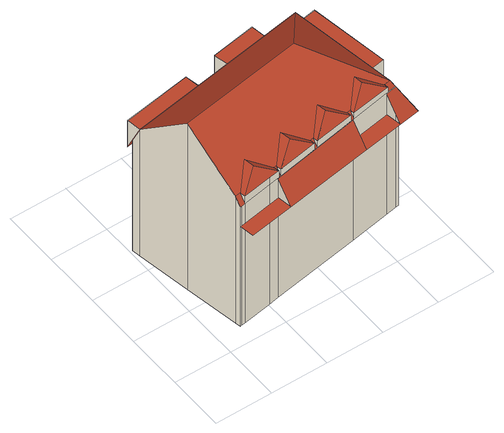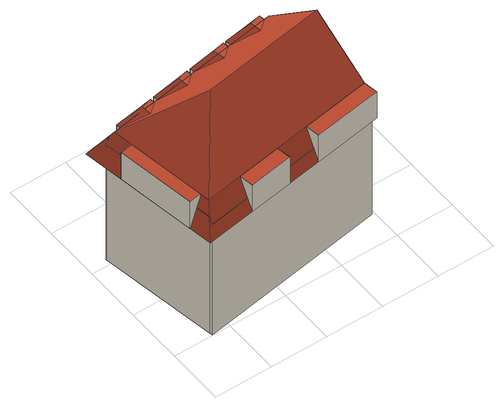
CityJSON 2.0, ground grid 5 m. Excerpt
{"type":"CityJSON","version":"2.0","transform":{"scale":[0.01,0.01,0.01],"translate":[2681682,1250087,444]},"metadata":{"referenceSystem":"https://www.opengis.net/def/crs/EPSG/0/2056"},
"CityObjects":{
"building1":{"type":"Building","attributes":{"class":"BB01","Herkunft":"EE_LB_2007","QualitaetStatus":1,"FileCreationDate":"2012-02-23","Region":2,"GebaeudeStatus":1},"children":["building1-1","building1-2","building1-3","building1-4","building1-5","building1-6","building1-7","building1-8"]},
"building1-1":{"type":"BuildingPart","attributes":{"Geomtype":1},"parents":["building1"],"geometry":[{"type":"MultiSurface","lod":"2","boundaries":[[[0,1,2,3,4,5,6,7,8,9,10,11,12,13,14]],[[3,2,15,16]],[[2,1,17,15]],[[1,0,18,17]],[[0,14,19,18]],[[14,13,20,19]],[[12,21,20,13]],[[11,22,21,12]],[[22,11,10,23]],[[10,9,24,23]],[[9,8,25,24]],[[8,7,26,25]],[[7,6,27,26]],[[6,5,28,27]],[[5,4,29,28]],[[4,3,16,29]],[[16,30,31,32]],[[33,34,30]],[[15,33,30,16]],[[15,17,34,33]],[[18,19,20,21,22,35,36,23,24,37,38,34,17]],[[30,34,38,31]],[[36,37,39,40]],[[41,35,42,43,44]]],"semantics":{"surfaces":[{"type":"GroundSurface"},{"type":"WallSurface"},{"type":"RoofSurface"}],"values":[0,1,1,1,1,1,1,1,1,1,1,1,1,1,1,1,2,2,2,2,2,2,2,2]}}]},
"building1-2":{"type":"BuildingPart","attributes":{"Geomtype":2},"parents":["building1"],"geometry":[{"type":"MultiSurface","lod":"2","boundaries":[[[20,21,45,46]],[[21,47,48,45]],[[47,49,48]],[[50,20,46]],[[46,45,48,51]],[[52,51,48,49]],[[46,51,52,50]]],"semantics":{"surfaces":[{"type":"WallSurface"},{"type":"RoofSurface"}],"values":[0,0,0,0,1,1,1]}}]},
"building1-3":{"type":"BuildingPart","attributes":{"Geomtype":2},"parents":["building1"],"geometry":[{"type":"MultiSurface","lod":"2","boundaries":[[[53,54,55,56]],[[54,57,55]],[[58,53,56]],[[59,56,55]],[[60,59,55,57]],[[56,59,60,58]]],"semantics":{"surfaces":[{"type":"WallSurface"},{"type":"RoofSurface"}],"values":[0,0,0,1,1,1]}}]},
"building1-4":{"type":"BuildingPart","attributes":{"Geomtype":2},"parents":["building1"],"geometry":[{"type":"MultiSurface","lod":"2","boundaries":[[[61,62,63]],[[32,64,63,62]],[[32,16,64]],[[63,64,16,61]]],"semantics":{"surfaces":[{"type":"WallSurface"},{"type":"RoofSurface"}],"values":[0,0,0,1]}}]},
"building1-5":{"type":"BuildingPart","attributes":{"Geomtype":2},"parents":["building1"],"geometry":[{"type":"MultiSurface","lod":"2","boundaries":[[[65,66,67]],[[68,69,67,66]],[[68,70,69]],[[67,69,70,65]]],"semantics":{"surfaces":[{"type":"WallSurface"},{"type":"RoofSurface"}],"values":[0,0,0,1]}}]},
"building1-6":{"type":"BuildingPart","attributes":{"Geomtype":2},"parents":["building1"],"geometry":[{"type":"MultiSurface","lod":"2","boundaries":[[[71,72,73,74]],[[72,75,73]],[[76,71,74]],[[77,74,73]],[[78,77,73,75]],[[74,77,78,76]]],"semantics":{"surfaces":[{"type":"WallSurface"},{"type":"RoofSurface"}],"values":[0,0,0,1,1,1]}}]},
"building1-7":{"type":"BuildingPart","attributes":{"Geomtype":2},"parents":["building1"],"geometry":[{"type":"MultiSurface","lod":"2","boundaries":[[[79,80,81]],[[82,83,84]],[[83,79,81,84]],[[85,86,81,80]],[[84,86,85,82]],[[86,84,81]]],"semantics":{"surfaces":[{"type":"WallSurface"},{"type":"RoofSurface"}],"values":[0,0,0,1,1,1]}}]},
"building1-8":{"type":"BuildingPart","attributes":{"Geomtype":2},"parents":["building1"],"geometry":[{"type":"MultiSurface","lod":"2","boundaries":[[[87,88,89]],[[90,91,92]],[[87,89,92,91]],[[88,90,92,89]]],"semantics":{"surfaces":[{"type":"WallSurface"},{"type":"RoofSurface"}],"values":[0,0,0,1]}}]}
},
"vertices":[
[208,159,33],[199,209,33],[119,681,33],[38,1149,33],[25,1225,33],[1655,1489,33],[1660,1461,33],[1832,439,33],[1805,434,33],[1713,418,33],[1364,358,33],[595,226,33],[505,211,33],[255,168,33],[220,162,33],[119,681,1799],[38,1149,1379],[199,209,1379],[208,159,1299],[220,162,1299],[255,168,1300],[505,211,1304],[595,226,1305],[1364,358,1317],[1713,418,1322],[1805,434,1324],[1832,439,1256],[1660,1461,1272],[1655,1489,1207],[25,1225,1207],[1625,1407,1379],[1715,1548,1099],[17,1273,1099],[1204,857,1799],[1777,465,1379],[617,98,1099],[1386,223,1099],[1736,279,1099],[1916,309,1099],[1713,418,1099],[1364,358,1099],[229,35,1099],[595,226,1099],[505,211,1099],[208,159,1099],
[505,211,1379],[255,168,1379],[602,227,1305],[602,227,1379],[595,273,1379],[247,217,1379],[416,284,1499],[401,380,1499],
[1377,361,1317],[1724,420,1323],[1724,420,1379],[1377,361,1379],[1719,456,1379],[1370,399,1379],[1538,480,1499],[1524,562,1499],
[632,1246,1379],[612,1369,1099],[612,1369,1379],[17,1273,1379],
[1750,638,1379],[1860,656,1099],[1860,656,1379],[1749,1344,1099],[1749,1344,1379],[1638,1326,1379],
[623,231,1305],[971,291,1311],[971,291,1379],[623,231,1379],[964,333,1379],[615,277,1379],[786,341,1499],[769,440,1499],
[1347,355,1317],[1340,394,1379],[1347,355,1379],[992,338,1379],[999,296,1311],[999,296,1379],[1146,501,1499],[1160,413,1499],
[905,1417,1099],[925,1293,1379],[905,1417,1379],[1308,1355,1379],[1288,1479,1099],[1288,1479,1379]
]}
